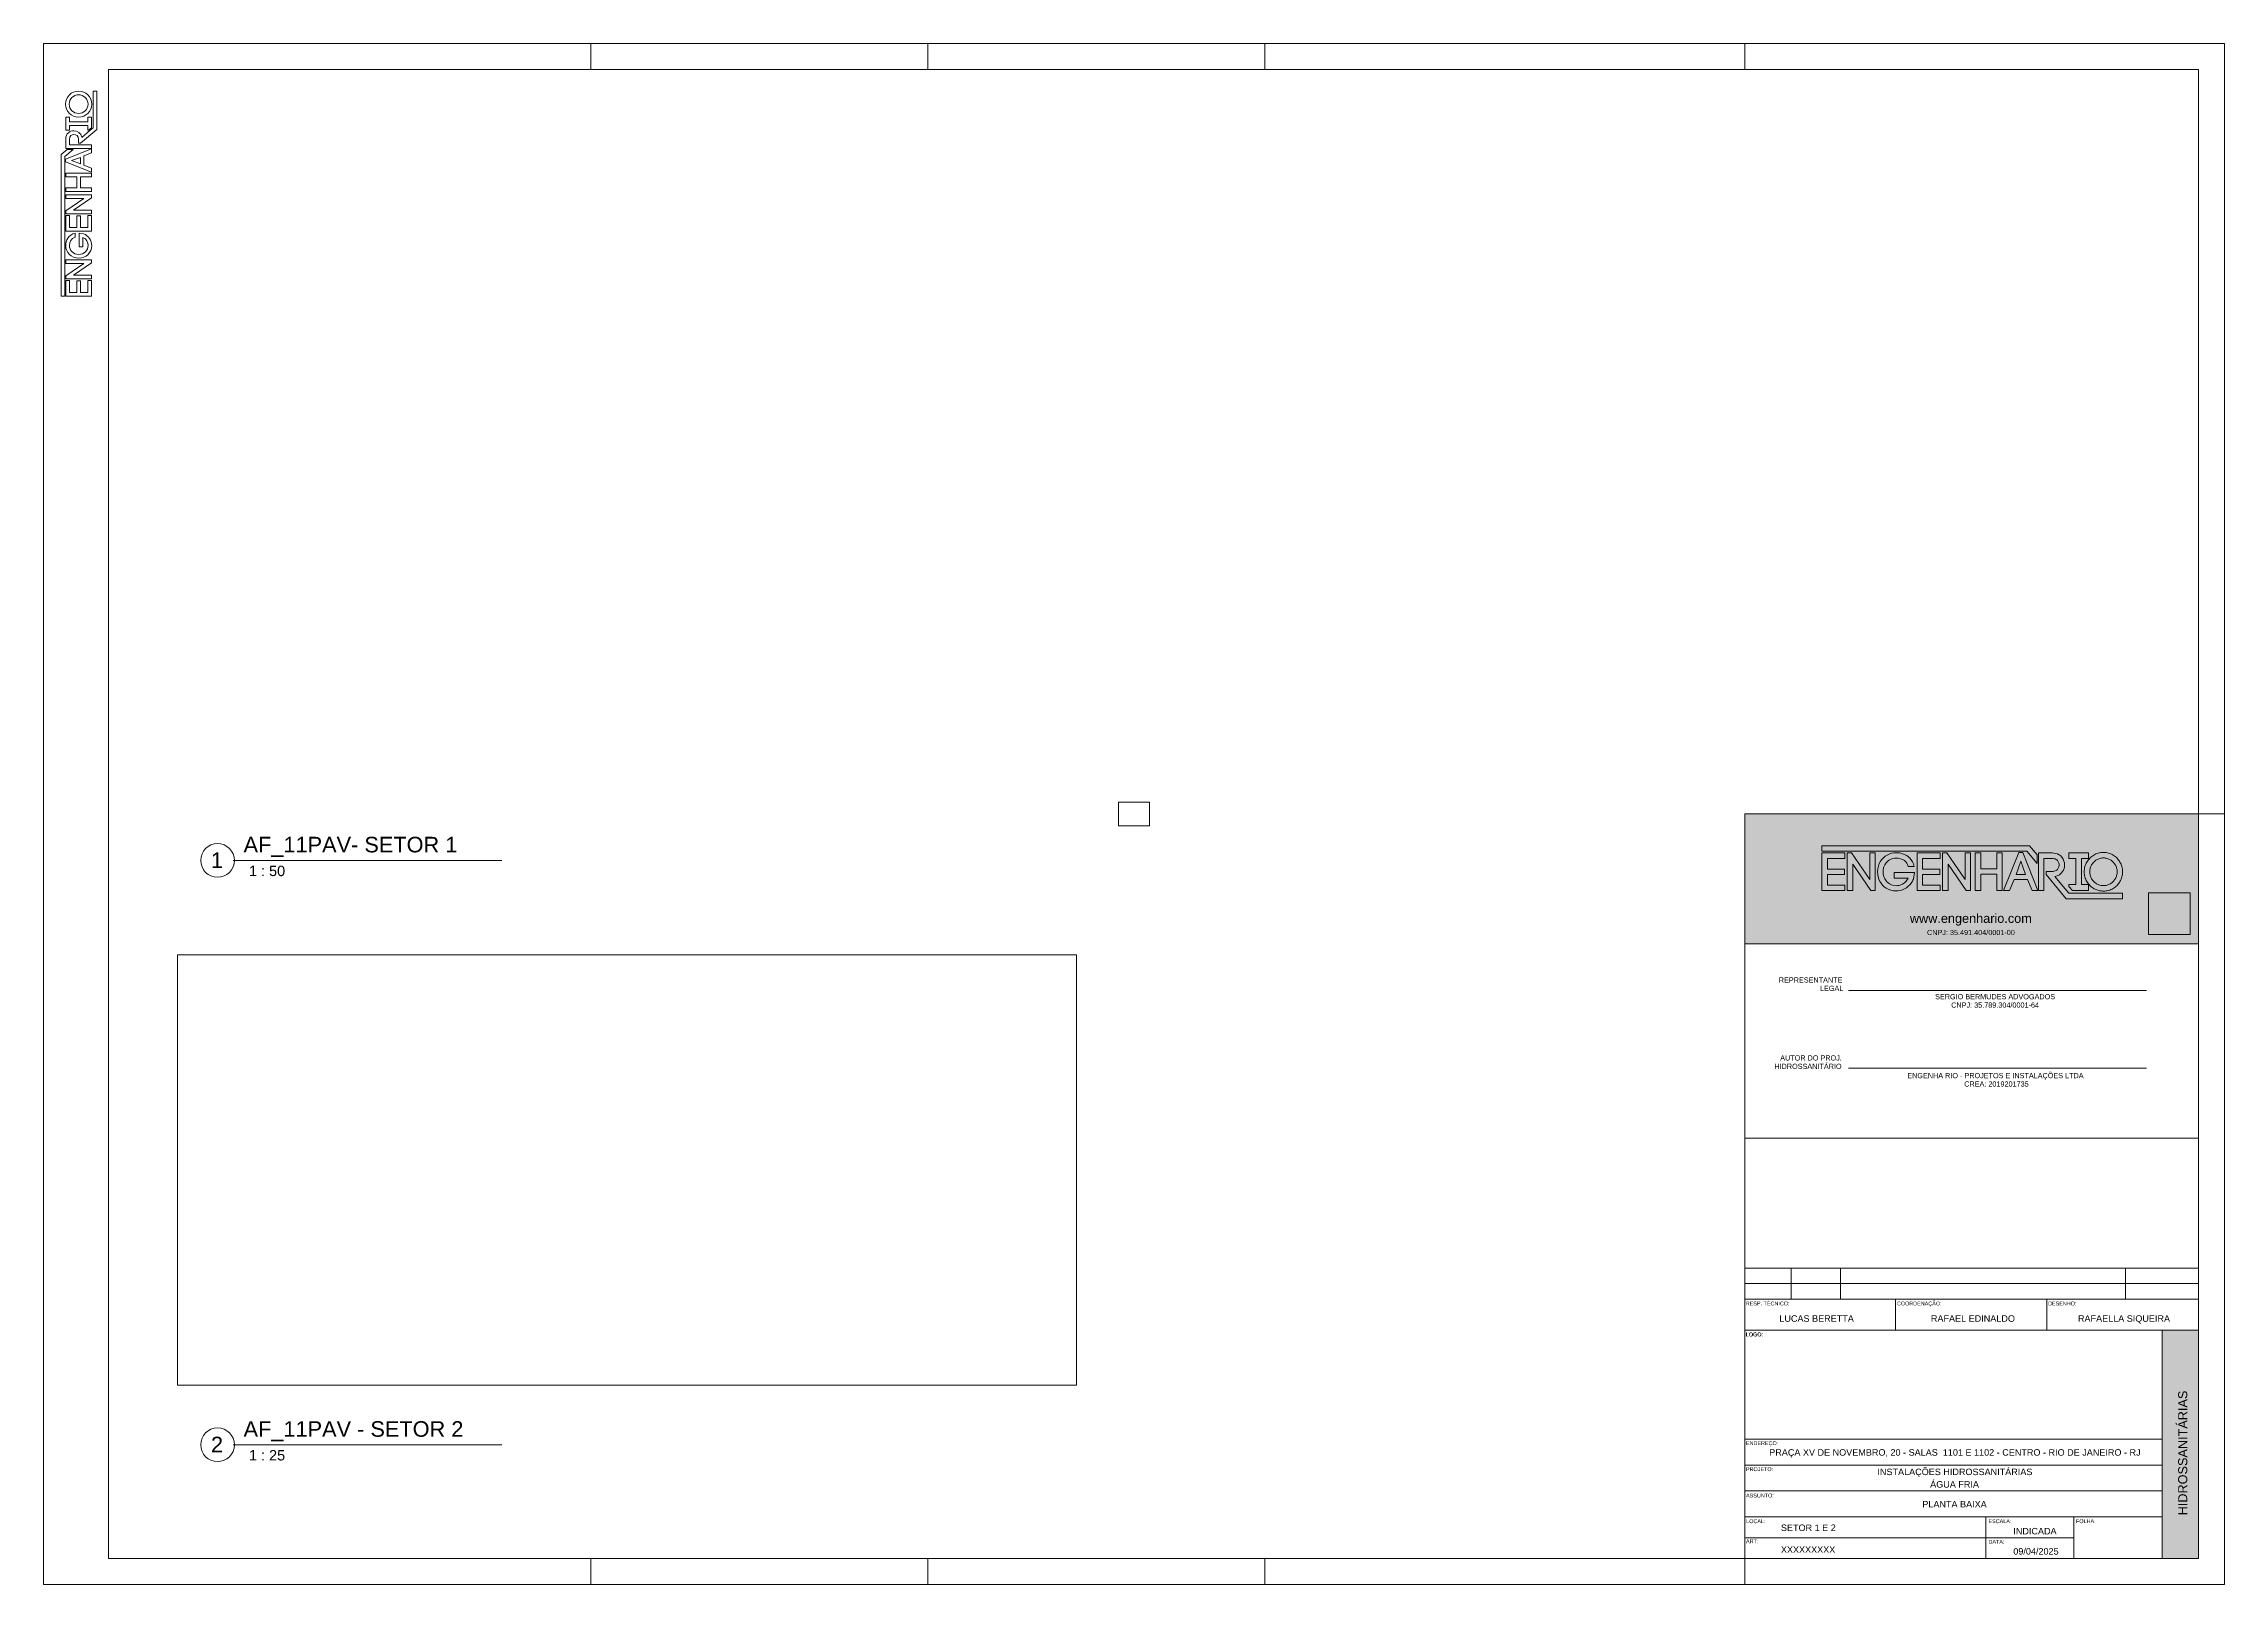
# Paper-space layout 'Layout1' of a CAD drawing. Header units: millimetres. Extents: x -10 to 831, y 10 to 604.
import ezdxf

# ---------------------------------------------------------------- set-up
doc = ezdxf.new("R2010")
doc.units = ezdxf.units.MM
doc.layers.add('G-ANNO-NPLT', color=252, linetype='Continuous', plot=False)
doc.layers.add('G-ANNO-TTLB', color=250, linetype='Continuous', lineweight=9)
doc.layers.add('G-ANNO-TTLB-THIN', color=252, linetype='Continuous', lineweight=9)
doc.styles.add('Arial', font='arial.ttf', dxfattribs={"height": 1.5})
doc.styles.add('Arial_1', font='arial.ttf', dxfattribs={"height": 3.5})
doc.styles.add('Arial_2', font='arial.ttf', dxfattribs={"height": 2})
doc.styles.add('Arial_3', font='arial.ttf', dxfattribs={"height": 2.5})
doc.styles.add('Arial_4', font='arial.ttf', dxfattribs={"height": 4})
doc.styles.add('Arial_5', font='arial.ttf', dxfattribs={"height": 6})
picture_1 = doc.add_image_def('image1.png', size_in_pixel=(300, 300))

# ---------------------------------------------------------------- blocks, each defined once
blk = doc.blocks.new('PRANCHA_ENGENHA-RIO - PRANCHA_ENGENHA-RIO-906919-AF_SETOR 1-2')
at = {"layer": 'G-ANNO-TTLB'}
for color, points in [(256, [(821.5, 257), (646.5, 257), (646.5, 307), (821.5, 307)]), (5, [(821.5, 108), (821.5, 20), (807.5, 20), (807.5, 108)])]:
    blk.add_hatch(color=color, dxfattribs=at).paths.add_polyline_path(points)
for p, q in [((111.5, 604), (81.5, 604)), ((201.5, 604), (201.5, 594)), ((331.5, 604), (331.5, 594)), ((461.5, 604), (461.5, 594)), ((646.5, 604), (646.5, 594)), ((9.66, 585.69), (9.67, 571.6)), ((11.07, 585.69), (9.66, 585.69)), ((11.08, 570.88), (11.07, 585.69)), ((-0.94, 575.69), (-0.93, 570.58)), ((0.48, 575.69), (-0.94, 575.69)), ((0.48, 573.85), (0.48, 575.69)), ((7.53, 573.85), (0.48, 573.85)), ((0.48, 572.42), (7.53, 572.43)), ((0.48, 570.58), (0.48, 572.42)), ((7.53, 575.69), (7.53, 573.85)), ((8.96, 575.69), (7.53, 575.69)), ((7.53, 572.43), (7.53, 570.59)), ((8.96, 571.53), (8.96, 575.69)), ((-0.94, 567.2), (-0.94, 563.59)), ((-0.94, 563.59), (-0.52, 563.59)), ((-0.93, 570.58), (0.48, 570.58)), ((-0.52, 563.59), (0.04, 563.59)), ((0.04, 563.59), (2.32, 563.59)), ((0.5, 565.01), (0.5, 567.2)), ((1.75, 565.01), (0.5, 565.01)), ((4.02, 565.01), (1.75, 565.01)), ((2.41, 563.59), (8.96, 563.6)), ((3.94, 567.2), (3.94, 566.83)), ((3.94, 566.83), (3.94, 565.59)), ((3.94, 565.59), (4.48, 565.6)), ((8.96, 565.01), (4.02, 565.01)), ((4.73, 565.6), (11.08, 570.88)), ((8.47, 570.59), (5.24, 567.87)), ((7.53, 570.59), (7.86, 570.59)), ((7.86, 570.59), (8.96, 571.53)), ((8.96, 571), (8.47, 570.59)), ((8.96, 563.6), (8.96, 565.01)), ((9.67, 571.6), (9.09, 571.12)), ((-0.41, 563.21), (-2.78, 561.24)), ((-2.78, 561.05), (-2.78, 560.5)), ((-2.78, 560.5), (-2.75, 506.63)), ((-1.37, 560.52), (1.87, 563.22)), ((-1.34, 506.63), (-1.37, 560.52)), ((8.96, 563.43), (-1.07, 559.44)), ((-1.07, 559.44), (-1.07, 558.4)), ((-1.07, 558.4), (8.97, 554.43)), ((1.87, 563.22), (-0.41, 563.21)), ((1.21, 558.94), (4.7, 560.16)), ((1.21, 558.94), (4.7, 560.16)), ((4.71, 557.69), (1.21, 558.94)), ((4.71, 557.69), (1.21, 558.94)), ((4.7, 560.16), (4.71, 557.69)), ((4.7, 560.16), (4.71, 557.69)), ((6.05, 560.71), (8.96, 561.9)), ((6.05, 557.16), (6.05, 560.71)), ((8.97, 555.97), (6.05, 557.16)), ((8.96, 561.9), (8.96, 563.43)), ((8.97, 554.43), (8.97, 555.97)), ((-0.92, 554.04), (-0.92, 552.6)), ((8.97, 554.04), (-0.92, 554.04)), ((-0.92, 552.6), (3.25, 552.6)), ((-0.92, 548.41), (-0.92, 546.98)), ((3.25, 548.41), (-0.92, 548.41)), ((-0.92, 546.98), (8.97, 546.98)), ((3.25, 552.6), (3.25, 548.41)), ((4.67, 552.6), (8.97, 552.6)), ((4.67, 548.41), (4.67, 552.6)), ((8.97, 548.41), (4.67, 548.41)), ((8.97, 552.6), (8.97, 554.04)), ((8.97, 546.98), (8.97, 548.41)), ((-0.93, 539.48), (-0.94, 538.37)), ((-0.94, 538.37), (8.98, 538.38)), ((-0.93, 545.72), (-0.93, 544.3)), ((8.97, 545.72), (-0.93, 545.72)), ((-0.93, 544.3), (6.04, 544.31)), ((6.04, 544.31), (-0.93, 539.48)), ((2.06, 539.81), (8.97, 544.59)), ((8.97, 539.81), (2.06, 539.81)), ((8.97, 544.59), (8.97, 545.72)), ((8.98, 538.38), (8.97, 539.81)), ((-0.92, 537.72), (-0.91, 531.7)), ((0.51, 537.72), (-0.92, 537.72)), ((-0.91, 531.7), (8.98, 531.7)), ((0.52, 533.14), (0.51, 537.72)), ((3.3, 533.14), (0.52, 533.14)), ((2.63, 529.36), (2.63, 530.89)), ((3.3, 537.63), (3.3, 533.14)), ((4.74, 537.63), (3.3, 537.63)), ((4.24, 530.96), (4.24, 525.63)), ((5.94, 530.7), (4.24, 530.96)), ((4.75, 533.14), (4.74, 537.63)), ((7.55, 533.14), (4.75, 533.14)), ((7.55, 537.74), (7.55, 533.14)), ((8.98, 537.74), (7.55, 537.74)), ((8.98, 531.7), (8.98, 537.74)), ((4.24, 525.63), (5.67, 525.63)), ((5.67, 525.63), (5.67, 529.29)), ((-0.92, 514.42), (-0.93, 513.31)), ((-0.93, 513.31), (8.99, 513.32)), ((-0.92, 520.66), (-0.92, 519.24)), ((8.98, 520.66), (-0.92, 520.66)), ((-0.92, 519.24), (6.06, 519.25)), ((6.06, 519.25), (-0.92, 514.42)), ((2.07, 514.74), (8.99, 519.53)), ((8.99, 514.75), (2.07, 514.74)), ((8.99, 519.53), (8.98, 520.66)), ((8.99, 513.32), (8.99, 514.75)), ((-2.75, 506.63), (-1.34, 506.63)), ((-0.9, 512.66), (-0.9, 506.64)), ((0.53, 512.66), (-0.9, 512.66)), ((-0.9, 506.64), (8.99, 506.64)), ((0.53, 508.08), (0.53, 512.66)), ((3.32, 508.08), (0.53, 508.08)), ((3.31, 512.57), (3.32, 508.08)), ((4.76, 512.57), (3.31, 512.57)), ((4.76, 508.08), (4.76, 512.57)), ((7.56, 508.08), (4.76, 508.08)), ((7.56, 512.68), (7.56, 508.08)), ((8.99, 512.68), (7.56, 512.68)), ((8.99, 506.64), (8.99, 512.68)), ((646.5, 307), (831.5, 307)), ((646.5, 20), (646.5, 307)), ((704.71, 119.97), (704.71, 107.97)), ((763.01, 119.97), (763.01, 107.97)), ((821.5, 108), (807.5, 108)), ((807.5, 108), (807.5, 20)), ((821.5, 20), (821.5, 108)), ((201.5, 20), (201.5, 10)), ((331.5, 20), (331.5, 10)), ((461.5, 20), (461.5, 10)), ((646.5, 20), (646.5, 10)), ((807.5, 20), (821.5, 20))]:
    blk.add_line(p, q, dxfattribs=at)
at = {"layer": 'G-ANNO-TTLB', "color": 7, "true_color": 0xffffff}
for p, q in [((821.5, 307), (646.5, 307)), ((646.5, 307), (646.5, 257)), ((821.5, 257), (821.5, 307)), ((676.25, 294.69), (676.25, 292.61)), ((755.28, 294.69), (676.25, 294.69)), ((756.37, 294.69), (755.28, 294.69)), ((759.26, 291.21), (756.37, 294.69)), ((676.25, 292.61), (755.31, 292.61)), ((676.26, 291.97), (676.26, 277.46)), ((685.1, 291.97), (676.26, 291.97)), ((678.38, 285.78), (678.38, 289.87)), ((678.38, 289.87), (685.1, 289.87)), ((685.1, 289.87), (685.1, 291.97)), ((687.68, 291.99), (686.06, 292.01)), ((686.06, 292.01), (686.06, 277.46)), ((694.76, 281.76), (687.68, 291.99)), ((688.16, 277.46), (688.16, 287.61)), ((688.16, 287.61), (695.17, 277.46)), ((696.83, 291.99), (694.76, 291.99)), ((694.76, 291.99), (694.76, 281.76)), ((696.83, 277.46), (696.83, 291.99)), ((709.6, 286.78), (711.84, 286.78)), ((713.03, 291.97), (713.03, 277.46)), ((721.87, 291.97), (713.03, 291.97)), ((715.14, 285.78), (715.14, 289.87)), ((715.14, 289.87), (721.87, 289.87)), ((721.87, 289.87), (721.87, 291.97)), ((724.44, 291.99), (722.82, 292.01)), ((722.82, 292.01), (722.82, 277.46)), ((731.52, 281.76), (724.44, 291.99)), ((724.92, 277.46), (724.92, 287.61)), ((724.92, 287.61), (731.94, 277.46)), ((733.6, 291.99), (731.52, 291.99)), ((731.52, 291.99), (731.52, 281.76)), ((733.6, 277.46), (733.6, 291.99)), ((737.54, 291.97), (735.44, 291.97)), ((735.44, 291.97), (735.44, 277.46)), ((737.54, 285.85), (737.54, 291.97)), ((745.8, 291.97), (743.69, 291.97)), ((743.69, 291.97), (743.69, 285.85)), ((745.8, 277.46), (745.8, 291.97)), ((752.2, 292.18), (746.36, 277.46)), ((751.16, 283.71), (752.99, 288.84)), ((753.73, 292.18), (752.2, 292.18)), ((752.99, 288.84), (754.77, 283.71)), ((759.57, 277.46), (753.73, 292.18)), ((755.31, 292.61), (759.26, 287.86)), ((759.26, 287.86), (759.26, 291.21)), ((759.82, 291.99), (759.82, 290.54)), ((765.11, 291.99), (759.82, 291.99)), ((759.82, 290.54), (759.82, 287.2)), ((759.82, 287.08), (759.82, 277.46)), ((761.89, 288.05), (761.89, 289.87)), ((761.89, 289.87), (765.11, 289.87)), ((761.89, 284.7), (761.89, 288.05)), ((779.07, 291.97), (771.57, 291.97)), ((771.57, 291.97), (771.57, 289.89)), ((771.57, 289.89), (774.27, 289.89)), ((774.27, 289.89), (774.27, 279.87)), ((776.37, 279.87), (776.37, 289.89)), ((776.37, 289.89), (779.07, 289.89)), ((779.07, 289.89), (779.07, 291.97)), ((684.96, 285.78), (678.38, 285.78)), ((678.38, 279.56), (678.38, 283.67)), ((678.38, 283.67), (684.96, 283.67)), ((685.12, 279.56), (678.38, 279.56)), ((684.96, 283.67), (684.96, 285.78)), ((685.12, 277.46), (685.12, 279.56)), ((711.95, 284.41), (704.12, 284.41)), ((704.12, 284.41), (704.12, 282.32)), ((704.12, 282.32), (709.5, 282.32)), ((711.55, 281.93), (711.95, 284.41)), ((721.72, 285.78), (715.14, 285.78)), ((715.14, 279.56), (715.14, 283.67)), ((715.14, 283.67), (721.72, 283.67)), ((721.89, 279.56), (715.14, 279.56)), ((721.72, 283.67), (721.72, 285.78)), ((721.89, 277.46), (721.89, 279.56)), ((743.69, 285.85), (737.54, 285.85)), ((737.54, 277.46), (737.54, 283.77)), ((737.54, 283.77), (743.69, 283.77)), ((743.69, 283.77), (743.69, 277.46)), ((748.63, 277.46), (750.37, 281.74)), ((750.37, 281.74), (755.58, 281.74)), ((754.77, 283.71), (751.16, 283.71)), ((755.58, 281.74), (757.32, 277.46)), ((761.89, 277.46), (761.89, 284.7)), ((765.11, 284.83), (762.75, 284.83)), ((762.75, 284.83), (762.75, 283.67)), ((762.75, 283.67), (770.5, 274.35)), ((770.07, 278.18), (766.11, 282.89)), ((771.55, 276.42), (770.07, 278.18)), ((774.27, 279.87), (771.57, 279.87)), ((771.57, 279.87), (771.57, 279.07)), ((771.57, 279.07), (772.95, 277.46)), ((779.07, 279.87), (776.37, 279.87)), ((779.07, 277.46), (779.07, 279.87)), ((676.26, 277.46), (685.12, 277.46)), ((686.06, 277.46), (688.16, 277.46)), ((695.17, 277.46), (696.83, 277.46)), ((713.03, 277.46), (721.89, 277.46)), ((722.82, 277.46), (724.92, 277.46)), ((731.94, 277.46), (733.6, 277.46)), ((735.44, 277.46), (737.54, 277.46)), ((743.69, 277.46), (745.8, 277.46)), ((746.36, 277.46), (748.63, 277.46)), ((757.32, 277.46), (759.57, 277.46)), ((759.82, 277.46), (761.89, 277.46)), ((770.5, 274.35), (792.23, 274.35)), ((792.23, 276.42), (771.55, 276.42)), ((772.95, 277.46), (779.07, 277.46)), ((792.23, 274.35), (792.23, 276.42)), ((646.5, 257), (821.5, 257))]:
    blk.add_line(p, q, dxfattribs=at)
at = {"layer": 'G-ANNO-TTLB'}
for points, knots in [([(0.42, 584.24), (0.42, 584.24), (-0.5, 583.32), (-1.08, 582.06), (-1.08, 580.66)], [0.4444444, 0.4444444, 0.4444444, 0.4444444, 0.4444445, 0.5555556, 0.5555556, 0.5555556, 0.5555556]), ([(-1.08, 580.66), (-1.08, 580.66), (-1.08, 579.27), (-0.5, 578), (0.42, 577.09)], [0.5555556, 0.5555556, 0.5555556, 0.5555556, 0.5555556, 0.6666667, 0.6666667, 0.6666667, 0.6666667]), ([(0.36, 580.66), (0.36, 580.66), (0.36, 581.63), (0.77, 582.55), (1.44, 583.22)], [0.2, 0.2, 0.2, 0.2, 0.2, 0.3, 0.3, 0.3, 0.3]), ([(1.44, 578.12), (1.44, 578.12), (0.78, 578.78), (0.36, 579.68), (0.36, 580.66)], [0.1, 0.1, 0.1, 0.1, 0.1, 0.2, 0.2, 0.2, 0.2]), ([(4, 585.71), (4, 585.71), (2.6, 585.71), (1.34, 585.13), (0.42, 584.24)], [0.3333333, 0.3333333, 0.3333333, 0.3333333, 0.3333333, 0.4444444, 0.4444444, 0.4444444, 0.4444444]), ([(1.44, 583.22), (1.44, 583.22), (2.09, 583.86), (2.98, 584.27), (4, 584.27)], [0.3, 0.3, 0.3, 0.3, 0.3, 0.4, 0.4, 0.4, 0.4]), ([(7.58, 584.24), (7.58, 584.24), (6.66, 585.13), (5.4, 585.71), (4, 585.71)], [0.2222222, 0.2222222, 0.2222222, 0.2222222, 0.2222222, 0.3333333, 0.3333333, 0.3333333, 0.3333333]), ([(4, 584.27), (4, 584.27), (5.02, 584.27), (5.91, 583.86), (6.56, 583.22)], [0.4, 0.4, 0.4, 0.4, 0.4, 0.5, 0.5, 0.5, 0.5]), ([(6.56, 583.22), (6.56, 583.22), (7.23, 582.56), (7.64, 581.64), (7.64, 580.66)], [0.5, 0.5, 0.5, 0.5, 0.5, 0.6, 0.6, 0.6, 0.6]), ([(7.64, 580.66), (7.64, 580.66), (7.64, 579.68), (7.23, 578.78), (6.56, 578.13)], [0.6, 0.6, 0.6, 0.6, 0.6, 0.7, 0.7, 0.7, 0.7]), ([(9.08, 580.66), (9.08, 580.66), (9.08, 582.06), (8.51, 583.32), (7.58, 584.24)], [0.1111111, 0.1111111, 0.1111111, 0.1111111, 0.1111111, 0.2222222, 0.2222222, 0.2222222, 0.2222222]), ([(0.42, 577.09), (0.42, 577.09), (1.34, 576.2), (2.6, 575.62), (4, 575.62)], [0.6666667, 0.6666667, 0.6666667, 0.6666667, 0.6666667, 0.7777778, 0.7777778, 0.7777778, 0.7777778]), ([(4, 577.06), (4, 577.06), (3, 577.06), (2.09, 577.47), (1.44, 578.12)], [0.8, 0.8, 0.8, 0.8, 0.8, 1, 1, 1, 1]), ([(6.56, 578.13), (6.56, 578.13), (5.91, 577.48), (5.01, 577.07), (4, 577.06)], [0.7, 0.7, 0.7, 0.7, 0.7, 0.8, 0.8, 0.8, 0.8]), ([(4, 575.62), (4, 575.62), (5.4, 575.62), (6.66, 576.2), (7.58, 577.09)], [0.7777778, 0.7777778, 0.7777778, 0.7777778, 0.7777778, 1, 1, 1, 1]), ([(2.21, 570.43), (2.21, 570.43), (0.64, 570.43), (-0.95, 569.35), (-0.94, 567.2)], [0.18181818, 0.18181818, 0.18181818, 0.18181818, 0.18181819, 0.21212121, 0.21212121, 0.21212121, 0.21212121]), ([(0.5, 567.2), (0.5, 567.2), (0.5, 568.4), (1.36, 569), (2.21, 569)], [0.60606061, 0.60606061, 0.60606061, 0.60606061, 0.60606062, 0.63636364, 0.63636364, 0.63636364, 0.63636364]), ([(5.23, 567.91), (5.23, 567.91), (4.92, 569.58), (3.6, 570.43), (2.21, 570.43)], [0.15151515, 0.15151515, 0.15151515, 0.15151515, 0.15151516, 0.18181818, 0.18181818, 0.18181818, 0.18181818]), ([(2.21, 569), (2.21, 569), (3.07, 569), (3.94, 568.4), (3.94, 567.2)], [0.63636364, 0.63636364, 0.63636364, 0.63636364, 0.63636365, 0.66666667, 0.66666667, 0.66666667, 0.66666667]), ([(4.48, 565.6), (4.48, 565.6), (4.48, 565.6), (4.69, 565.6), (4.69, 565.6)], [0.75757576, 0.75757576, 0.75757576, 0.75757576, 0.75757577, 0.78787879, 0.78787879, 0.78787879, 0.78787879]), ([(-2.78, 561.24), (-2.78, 561.24), (-2.78, 561.24), (-2.78, 561.05), (-2.78, 561.05)], [0.36363636, 0.36363636, 0.36363636, 0.36363636, 0.36363637, 0.45454545, 0.45454545, 0.45454545, 0.45454545]), ([(2.63, 530.89), (2.63, 530.89), (-0.01, 530.37), (-0.98, 528.07), (-0.98, 526.18)], [0.4, 0.4, 0.4, 0.4, 0.40000001, 0.46666667, 0.46666667, 0.46666667, 0.46666667]), ([(9.05, 526.18), (9.05, 526.18), (9.05, 527.98), (7.83, 530.02), (5.94, 530.7)], [0.6, 0.6, 0.6, 0.6, 0.60000001, 0.66666667, 0.66666667, 0.66666667, 0.66666667]), ([(-0.98, 526.18), (-0.98, 526.18), (-0.98, 523.45), (1.12, 521.31), (4.05, 521.31)], [0.46666667, 0.46666667, 0.46666667, 0.46666667, 0.46666668, 0.53333333, 0.53333333, 0.53333333, 0.53333333]), ([(0.45, 526.18), (0.45, 526.18), (0.45, 527.44), (1.03, 528.97), (2.63, 529.36)], [0.26666667, 0.26666667, 0.26666667, 0.26666667, 0.26666668, 0.33333333, 0.33333333, 0.33333333, 0.33333333]), ([(4.04, 522.74), (4.04, 522.74), (1.96, 522.74), (0.45, 524.24), (0.45, 526.18)], [0.2, 0.2, 0.2, 0.2, 0.20000001, 0.26666667, 0.26666667, 0.26666667, 0.26666667]), ([(7.68, 526.18), (7.68, 526.18), (7.68, 524.24), (6.14, 522.74), (4.04, 522.74)], [0.13333333, 0.13333333, 0.13333333, 0.13333333, 0.13333334, 0.2, 0.2, 0.2, 0.2]), ([(4.05, 521.31), (4.05, 521.31), (6.96, 521.31), (9.05, 523.41), (9.05, 526.18)], [0.53333333, 0.53333333, 0.53333333, 0.53333333, 0.53333334, 0.6, 0.6, 0.6, 0.6]), ([(5.67, 529.29), (5.67, 529.29), (7.11, 528.7), (7.68, 527.4), (7.68, 526.18)], [0.06666667, 0.06666667, 0.06666667, 0.06666667, 0.06666668, 0.13333333, 0.13333333, 0.13333333, 0.13333333])]:
    blk.add_open_spline(points, degree=3, knots=knots, dxfattribs=at)
for points in [[(7.58, 577.09), (8.52, 578), (9.08, 579.27), (9.08, 580.66)], [(9.09, 571.12), (9.09, 571.12), (8.96, 571.01), (8.96, 571.01)]]:
    blk.add_open_spline(points, degree=3, dxfattribs=at)
at = {"layer": 'G-ANNO-TTLB', "color": 7, "true_color": 0xffffff}
for points, knots in [([(704.93, 292.07), (703.65, 292.07), (701.26, 291.45), (698.56, 288.87), (697.79, 286.25), (697.79, 284.71)], [0, 0, 0, 0, 0.32, 0.64, 1, 1, 1, 1]), ([(699.88, 284.71), (699.88, 286.06), (700.54, 287.85), (702.52, 289.57), (703.98, 289.98), (704.93, 289.98)], [0, 0, 0, 0, 0.444444, 0.666667, 1, 1, 1, 1]), ([(711.84, 286.78), (711.57, 288.15), (710.37, 290.29), (707.63, 291.81), (705.73, 292.07), (704.93, 292.07)], [0, 0, 0, 0, 0.355556, 0.711111, 1, 1, 1, 1]), ([(704.93, 289.98), (705.99, 289.98), (708.06, 289.49), (709.35, 287.79), (709.6, 286.78)], [0, 0, 0, 0, 0.571429, 1, 1, 1, 1]), ([(769.84, 287.36), (769.84, 288.39), (769.37, 289.93), (767.62, 291.56), (766.16, 291.99), (765.11, 291.99)], [0, 0, 0, 0, 0.444444, 0.666667, 1, 1, 1, 1]), ([(766.11, 282.89), (767.47, 283.15), (769.28, 284.43), (769.84, 286.44), (769.84, 287.36)], [0, 0, 0, 0, 0.551724, 1, 1, 1, 1]), ([(697.79, 284.71), (697.79, 283.34), (698.42, 280.85), (700.94, 278.11), (703.46, 277.36), (704.93, 277.36)], [0, 0, 0, 0, 0.32, 0.64, 1, 1, 1, 1]), ([(704.93, 279.37), (703.66, 279.37), (701.96, 280.04), (700.29, 282.12), (699.88, 283.68), (699.88, 284.71)], [0, 0, 0, 0, 0.444444, 0.666667, 1, 1, 1, 1]), ([(709.5, 282.32), (709.23, 281.67), (708.49, 280.61), (706.88, 279.59), (705.62, 279.37), (704.93, 279.37)], [0, 0, 0, 0, 0.307692, 0.615385, 1, 1, 1, 1]), ([(704.93, 277.36), (705.98, 277.36), (708.21, 277.93), (710.52, 279.82), (711.35, 281.37), (711.55, 281.93)], [0, 0, 0, 0, 0.4, 0.8, 1, 1, 1, 1]), ([(779.62, 279.47), (780.29, 278.78), (781.48, 277.97), (783.35, 277.38), (784.34, 277.28), (784.85, 277.27)], [0, 0, 0, 0, 0.5, 0.75, 1, 1, 1, 1])]:
    blk.add_open_spline(points, degree=3, knots=knots, dxfattribs=at)
for points in [[(765.11, 289.87), (765.7, 289.87), (766.67, 289.59), (767.55, 288.61), (767.74, 287.78), (767.74, 287.36)], [(767.74, 287.36), (767.74, 286.94), (767.55, 286.1), (766.67, 285.11), (765.7, 284.83), (765.11, 284.83)], [(779.62, 289.98), (779.18, 289.53), (778.41, 288.52), (777.65, 286.73), (777.46, 285.41), (777.46, 284.73)], [(779.58, 284.73), (779.58, 285.22), (779.71, 286.17), (780.26, 287.45), (780.82, 288.16), (781.13, 288.48)], [(784.85, 292.18), (784.17, 292.18), (782.85, 291.99), (781.07, 291.22), (780.06, 290.43), (779.62, 289.98)], [(781.13, 288.48), (781.45, 288.81), (782.17, 289.38), (783.44, 289.93), (784.37, 290.06), (784.85, 290.06)], [(790.1, 289.98), (789.65, 290.43), (788.64, 291.22), (786.86, 291.99), (785.54, 292.18), (784.85, 292.18)], [(784.85, 290.06), (785.33, 290.06), (786.26, 289.93), (787.55, 289.38), (788.28, 288.81), (788.61, 288.48)], [(788.61, 288.48), (788.92, 288.16), (789.47, 287.45), (790.01, 286.18), (790.14, 285.22), (790.14, 284.73)], [(792.26, 284.73), (792.26, 285.41), (792.07, 286.73), (791.31, 288.52), (790.54, 289.53), (790.1, 289.98)], [(777.46, 284.73), (777.46, 284.04), (777.65, 282.72), (778.41, 280.93), (779.18, 279.92), (779.62, 279.47)], [(781.13, 280.97), (780.82, 281.29), (780.26, 282.01), (779.71, 283.28), (779.58, 284.23), (779.58, 284.73)], [(784.85, 279.39), (784.37, 279.39), (783.44, 279.52), (782.17, 280.08), (781.45, 280.64), (781.13, 280.97)], [(788.61, 280.97), (788.28, 280.64), (787.55, 280.08), (786.26, 279.52), (785.33, 279.39), (784.85, 279.39)], [(784.85, 277.27), (785.54, 277.27), (786.86, 277.46), (788.64, 278.22), (789.65, 279.02), (790.1, 279.47)], [(790.14, 284.73), (790.14, 284.23), (790.01, 283.27), (789.47, 282), (788.92, 281.29), (788.61, 280.97)], [(790.1, 279.47), (790.54, 279.92), (791.31, 280.93), (792.07, 282.72), (792.26, 284.04), (792.26, 284.73)]]:
    blk.add_open_spline(points, degree=3, dxfattribs=at)
at = {"layer": 'G-ANNO-TTLB-THIN'}
for p, q in [((831.5, 604), (-9.5, 604)), ((-9.5, 604), (-9.5, 10)), ((831.5, 10), (831.5, 604)), ((15.5, 594), (15.5, 20)), ((15.5, 594), (821.5, 594)), ((821.5, 594), (821.5, 20)), ((821.5, 158), (821.5, 307)), ((686.5, 239), (801.5, 239)), ((686.5, 209), (801.5, 209)), ((646.5, 182), (821.5, 182)), ((646.5, 131.97), (821.41, 131.97)), ((664.41, 119.97), (664.41, 131.97)), ((683.41, 119.97), (683.41, 131.97)), ((793.41, 119.97), (793.41, 131.97)), ((646.5, 125.97), (821.41, 125.97)), ((646.5, 119.97), (821.41, 119.97)), ((646.5, 108.06), (821.41, 108.06)), ((646.5, 108), (821.5, 108)), ((646.5, 107.97), (821.41, 107.97)), ((807.5, 20), (807.5, 108)), ((646.5, 66), (807.5, 66)), ((646.5, 56), (807.5, 56)), ((646.5, 46), (807.5, 46)), ((646.5, 36), (807.5, 36)), ((739.5, 20), (739.5, 36)), ((773.5, 20), (773.5, 36)), ((773.5, 28), (646.5, 28)), ((15.5, 20), (821.5, 20)), ((-9.5, 10), (831.5, 10))]:
    blk.add_line(p, q, dxfattribs=at)
at = {"layer": 'G-ANNO-TTLB-THIN', "color": 7, "true_color": 0xffffff}
blk.add_line((821.5, 257), (646.5, 257), dxfattribs=at)
at = {"layer": 'G-ANNO-TTLB', "color": 7, "true_color": 0xffffff, "attachment_point": 1}
for s, insert, char_height, width, style in [('www.engenhario.com', (710.22, 268.53), 3.5, 57.8818, 'Arial_1'), ('CNPJ: 35.491.404/0001-00', (716.83, 262.32), 2, 41.9283, 'Arial_2')]:
    blk.add_mtext(s, dxfattribs=dict(at, insert=insert, char_height=char_height, width=width, style=style))
at = {"layer": 'G-ANNO-TTLB', "attachment_point": 1}
for s, insert, char_height, width, style in [('REPRESENTANTE', (659.67, 244.01), 2, 30.384, 'Arial_2'), ('LEGAL', (675.54, 240.77), 2, 11.1435, 'Arial_2'), ('SERGIO BERMUDES ADVOGADOS', (719.95, 237.57), 2, 57.0802, 'Arial_2'), ('CNPJ: 35.789.304/0001-64', (726.16, 234.33), 2, 41.9283, 'Arial_2'), ('HIDROSSANITÁRIO', (657.96, 210.72), 2, 31.9873, 'Arial_2'), ('AUTOR DO PROJ. ', (660.21, 213.96), 2, 29.2616, 'Arial_2'), (' ENGENHA RIO - PROJETOS E INSTALAÇÕES LTDA', (708.44, 207.15), 2, 84.9789, 'Arial_2'), (' CREA: 2019201735', (730.4, 203.91), 2, 31.7468, 'Arial_2'), ('RESP. TÉCNICO:', (646.91, 119.04), 1.5, 20.5232, 'Arial'), ('COORDENAÇÃO:', (705.21, 119.04), 1.5, 21.0042, 'Arial'), ('DESENHO:', (763.51, 119.04), 1.5, 13.308, 'Arial'), ('LUCAS BERETTA', (659.88, 113.74), 2.5, 34.7932, 'Arial_3'), ('RAFAEL EDINALDO', (718.32, 113.74), 2.5, 39.1223, 'Arial_3'), ('RAFAELLA SIQUEIRA', (775.03, 113.74), 2.5, 42.8903, 'Arial_3'), ('LOGO:', (646.9, 107.14), 1.5, 8.1772, 'Arial'), ('LOGO:', (646.99, 107.07), 1.5, 8.1772, 'Arial'), ('ENDEREÇO:', (646.99, 65.2), 1.5, 15.1519, 'Arial'), ('PRAÇA XV DE NOVEMBRO, 20 - SALAS  1101 E 1102 - CENTRO - RIO DE JANEIRO - RJ', (655.97, 62.12), 2.5, 173.5653, 'Arial_3'), ('PROJETO:', (646.99, 55.16), 1.5, 12.7468, 'Arial'), ('INSTALAÇÕES HIDROSSANITÁRIAS', (697.7, 54.62), 2.5, 72.3924, 'Arial_3'), ('ASSUNTO:', (647.03, 45), 1.5, 12.9873, 'Arial'), ('PLANTA BAIXA', (715.01, 42.15), 2.5, 72.3924, 'Arial_3'), ('ÁGUA FRIA', (718.04, 49.81), 2.5, 72.3924, 'Arial_3'), ('LOCAL:', (647.08, 35.1), 1.5, 9.1392, 'Arial'), ('ESCALA:', (740.51, 35.1), 1.5, 10.7426, 'Arial'), ('FOLHA:', (774.28, 35.1), 1.5, 9.2996, 'Arial'), ('ART:', (646.99, 27.34), 1.5, 5.7721, 'Arial'), ('SETOR 1 E 2', (660.48, 33.08), 2.5, 32.397, 'Arial_3'), ('DATA:', (740.51, 27.17), 1.5, 7.4557, 'Arial'), ('INDICADA', (750.1, 31.77), 2.5, 20.2025, 'Arial_3'), ('XXXXXXXXX', (660.48, 24.66), 2.5, 25.2532, 'Arial_3'), ('09/04/2025', (750.1, 23.99), 2.5, 21.0042, 'Arial_3')]:
    blk.add_mtext(s, dxfattribs=dict(at, insert=insert, char_height=char_height, width=width, style=style))
at = {"layer": 'G-ANNO-TTLB', "color": 7, "true_color": 0xffffff, "insert": (813.68, 36.61), "char_height": 3.5, "width": 59.0042, "attachment_point": 1, "rotation": 90, "style": 'Arial_1'}
blk.add_mtext('HIDROSSANITÁRIAS', dxfattribs=at)
at = {"layer": 'G-ANNO-TTLB', "color": 7, "true_color": 0xffffff}
image = blk.add_image(picture_1, insert=(802.21, 260.54), size_in_units=(16.1, 16.1), dxfattribs=at)
image.dxf.flags = 7
blk = doc.blocks.new('Viewport - M_Título da vista-4169-AF_SETOR 1-2')
at = {"layer": 'G-ANNO-TTLB'}
for start, end in [(360, 180), (180, 0)]:
    blk.add_arc((-6, 0), 6.5, start, end, dxfattribs=at)

psp = doc.layouts.get("Layout1")

# ---------------------------------------------------------------- linework, layer by layer
at = {"layer": 'G-ANNO-NPLT', "lineweight": 9}
for p, q in [((63.58, 289.1), (167.22, 289.1)), ((63.58, 63.81), (167.22, 63.81))]:
    psp.add_line(p, q, dxfattribs=at)

# ---------------------------------------------------------------- block references
at = {"layer": 'G-ANNO-TTLB'}
for name, p in [('PRANCHA_ENGENHA-RIO - PRANCHA_ENGENHA-RIO-906919-AF_SETOR 1-2', (0, 0)), ('Viewport - M_Título da vista-4169-AF_SETOR 1-2', (63.58, 289.1)), ('Viewport - M_Título da vista-4169-AF_SETOR 1-2', (63.58, 63.81))]:
    psp.add_blockref(name, p, dxfattribs=at)

# ---------------------------------------------------------------- texts
at = {"layer": 'G-ANNO-TTLB', "attachment_point": 1}
for s, insert, char_height, width, style in [('AF_11PAV- SETOR 1', (67.61, 298.2), 6, 100.7721, 'Arial_5'), ('1', (55.05, 292.22), 6, 5.692, 'Arial_5'), (' 1 : 50', (68.12, 287.06), 4, 19, 'Arial_4'), ('AF_11PAV - SETOR 2', (67.61, 72.91), 6, 103.6582, 'Arial_5'), ('2', (55.05, 66.93), 6, 5.692, 'Arial_5'), (' 1 : 25', (68.12, 61.77), 4, 19, 'Arial_4')]:
    psp.add_mtext(s, dxfattribs=dict(at, insert=insert, char_height=char_height, width=width, style=style))

# ---------------------------------------------------------------- viewports
at = {"layer": '0'}
psp.add_viewport(center=(411, 307), size=(12, 9), view_center_point=(310.82, 244.47), view_height=628.452, dxfattribs=at)
at = {"layer": 'G-ANNO-NPLT'}
psp.add_viewport(center=(215.5, 169.77), size=(346.67, 165.8584), view_center_point=(1295.37, -4090.6), view_height=4146.4599, status=3, dxfattribs=at)

doc.saveas('drawing.dxf')
